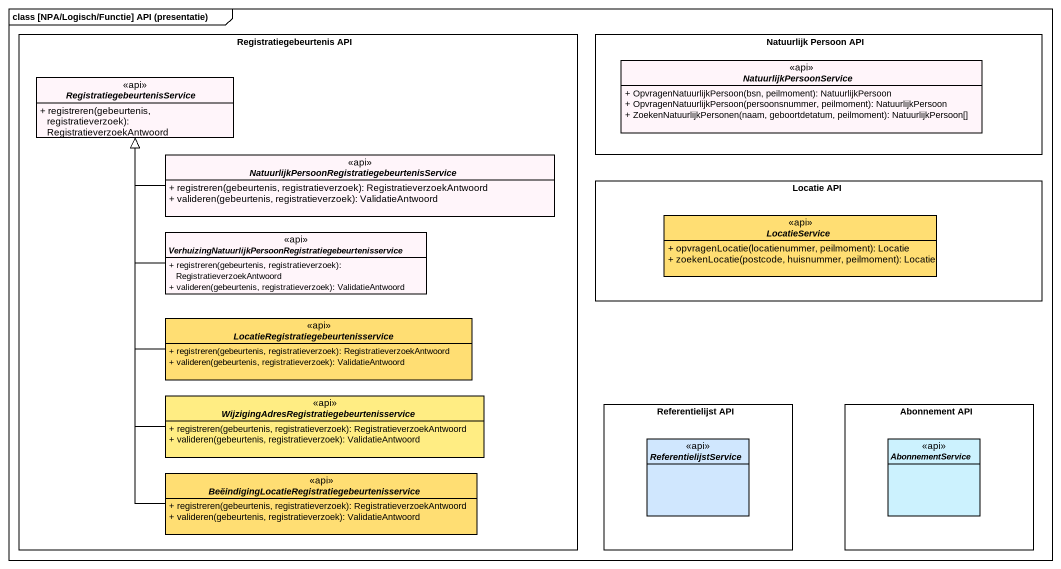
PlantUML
@startuml
mainframe class [NPA/Logisch/Functie] API (presentatie)
hide circle
hide empty members
skinparam classAttributeIconSize 0
rectangle "Registratiegebeurtenis API" as Registratiegebeurtenis_API {
  interface "RegistratiegebeurtenisService" as RegistratiegebeurtenisServic <<api>> #FFF5FA {
    + registreren(gebeurtenis, registratieverzoek): RegistratieverzoekAntwoord
  }
  interface "NatuurlijkPersoonRegistratiegebeurtenisService" as NatuurlijkPersoonRegistratie <<api>> #FFF5FA {
    + registreren(gebeurtenis, registratieverzoek): RegistratieverzoekAntwoord
    + valideren(gebeurtenis, registratieverzoek): ValidatieAntwoord
  }
  interface "VerhuizingNatuurlijkPersoonRegistratiegebeurtenisservice" as VerhuizingNatuurlijkPersoonR <<api>> #FFF5FA {
    + registreren(gebeurtenis, registratieverzoek): RegistratieverzoekAntwoord
    + valideren(gebeurtenis, registratieverzoek): ValidatieAntwoord
  }
  interface "LocatieRegistratiegebeurtenisservice" as LocatieRegistratiegebeurteni <<api>> #FFDE73 {
    + registreren(gebeurtenis, registratieverzoek): RegistratieverzoekAntwoord
    + valideren(gebeurtenis, registratieverzoek): ValidatieAntwoord
  }
  interface "WijzigingAdresRegistratiegebeurtenisservice" as WijzigingAdresRegistratiegeb <<api>> #FFED83 {
    + registreren(gebeurtenis, registratieverzoek): RegistratieverzoekAntwoord
    + valideren(gebeurtenis, registratieverzoek): ValidatieAntwoord
  }
  interface "BeëindigingLocatieRegistratiegebeurtenisservice" as BeëindigingLocatieRegistrati <<api>> #FFDE73 {
    + registreren(gebeurtenis, registratieverzoek): RegistratieverzoekAntwoord
    + valideren(gebeurtenis, registratieverzoek): ValidatieAntwoord
  }
}
rectangle "Natuurlijk Persoon API" as Natuurlijk_Persoon_API {
  interface NatuurlijkPersoonService <<api>> #FFF5FA {
    + OpvragenNatuurlijkPersoon(bsn, peilmoment): NatuurlijkPersoon
    + OpvragenNatuurlijkPersoon(persoonsnummer, peilmoment): NatuurlijkPersoon
    + ZoekenNatuurlijkPersonen(naam, geboortdetatum, peilmoment): NatuurlijkPersoon[]
  }
}
rectangle "Locatie API" as Locatie_API {
  interface LocatieService <<api>> #FFDE73 {
    + opvragenLocatie(locatienummer, peilmoment): Locatie
    + zoekenLocatie(postcode, huisnummer, peilmoment): Locatie
  }
}
rectangle "Referentielijst API" as Referentielijst_API {
  interface ReferentielijstService <<api>> #D0E7FE
}
rectangle "Abonnement API" as Abonnement_API {
  interface AbonnementService <<api>> #CCF2FE
}
NatuurlijkPersoonRegistratie -left-|> RegistratiegebeurtenisServic
VerhuizingNatuurlijkPersoonR -up-|> RegistratiegebeurtenisServic
LocatieRegistratiegebeurteni -up-|> RegistratiegebeurtenisServic
WijzigingAdresRegistratiegeb -up-|> RegistratiegebeurtenisServic
BeëindigingLocatieRegistrati -up-|> RegistratiegebeurtenisServic
@enduml
